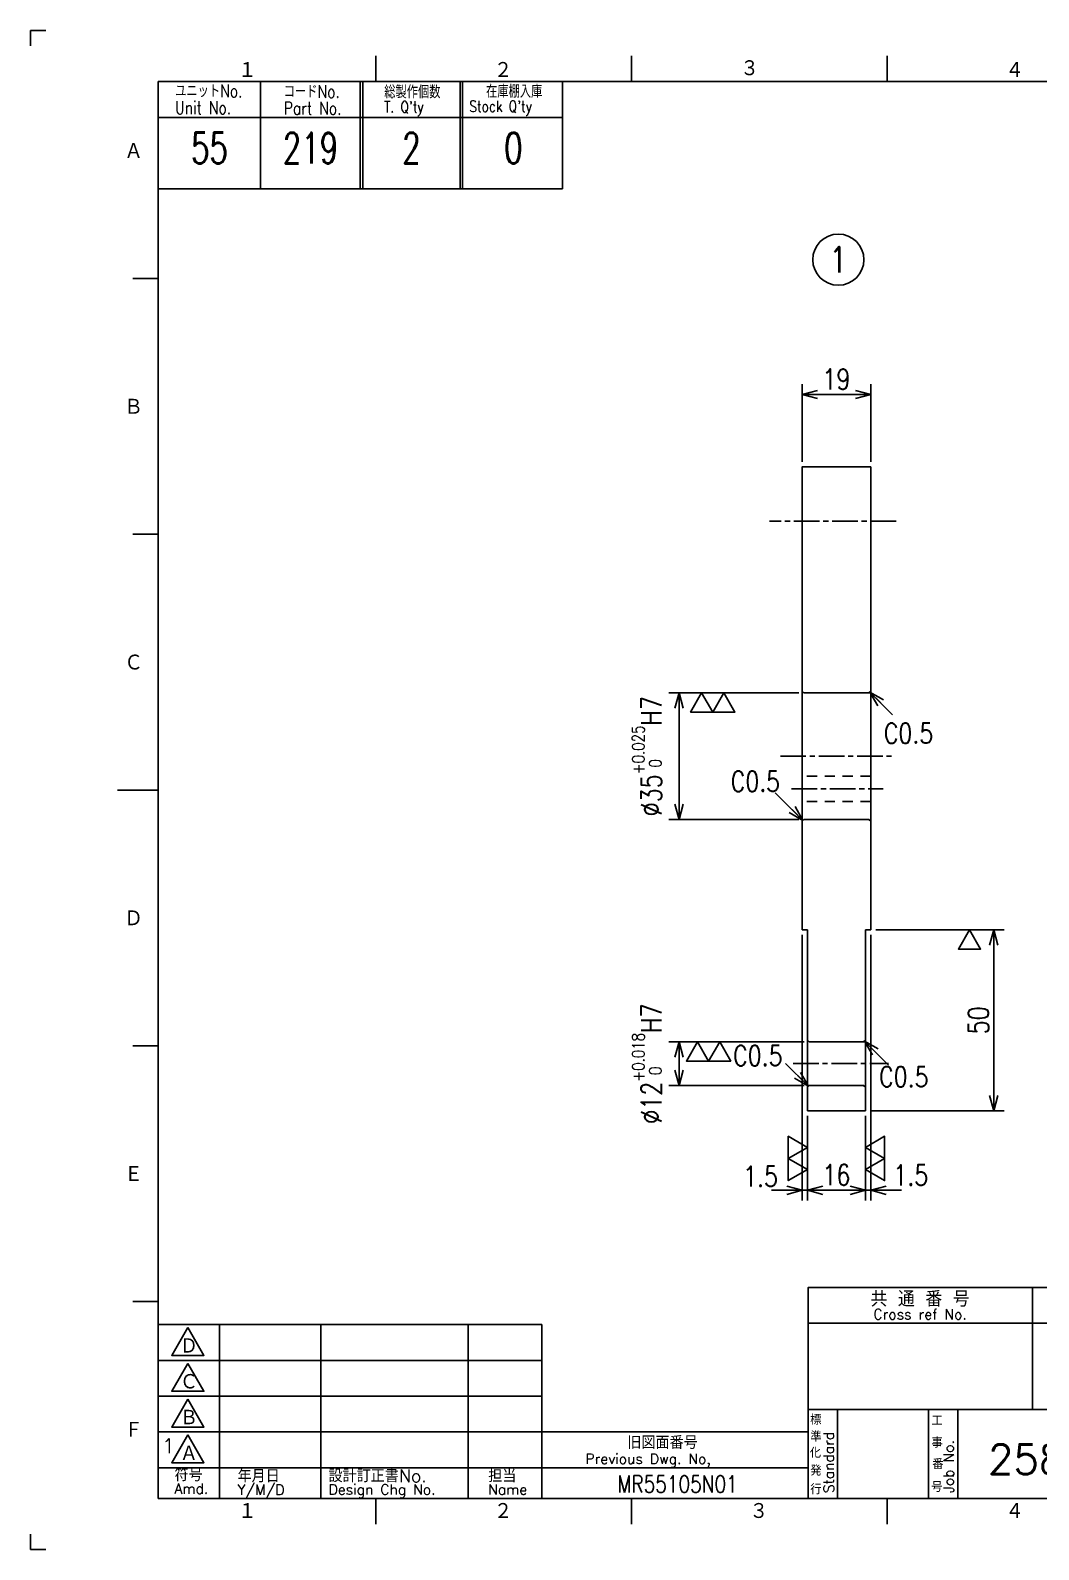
# Model space of a CAD drawing. Extents: x 0 to 594, y 0 to 420.
# Drawn here: x 0 to 278.7, y 0 to 420 of the extents above; entities that cross this region are included whole.
import ezdxf
from ezdxf.enums import TextEntityAlignment as Align

# ---------------------------------------------------------------- set-up
doc = ezdxf.new("R2010")
doc.units = 0
doc.header["$LTSCALE"] = 1.41421
doc.linetypes.add('GEN7A', pattern=[7.5, 5, -0.75, 1, -0.75])
doc.linetypes.add('HIDDEN2', pattern=[3.5, 2, -1.5])
doc.layers.get('0').update_dxf_attribs({"linetype": 'CONTINUOUS'})
doc.layers.get('DEFPOINTS').update_dxf_attribs({"linetype": 'CONTINUOUS'})
for name, color, linetype in [('2', 5, 'CONTINUOUS'), ('5', 3, 'CONTINUOUS'), ('6', 52, 'CONTINUOUS'), ('7A', 4, 'GEN7A'), ('8', 1, 'CONTINUOUS'), ('9', 3, 'HIDDEN2'), ('RAHM2', 1, 'CONTINUOUS')]:
    doc.layers.add(name, color=color, linetype=linetype)
doc.styles.add('DIMENSION', font='monotxt.shx', dxfattribs={"bigfont": 'bigfont.shx'})
doc.styles.get("Standard").update_dxf_attribs({"font": 'romans.shx', "width": 0.8, "bigfont": 'extfont.shx'})
doc.dimstyles.new('GEN-ISO', dxfattribs={"dimscale": 1.41421, "dimtxt": 4, "dimasz": 3, "dimexe": 2, "dimexo": 1, "dimgap": 1, "dimtad": 3, "dimdec": 3, "dimrnd": 0.001, "dimdsep": 46, "dimtxsty": 'Standard', "dimblk": 'OPEN30', "dimcen": 0, "dimclrt": 52, "dimadec": 0, "dimazin": 0, "dimtp": 0.1, "dimtm": 0.1, "dimtfac": 0.6, "dimtdec": 3, "dimtmove": 2, "dimatfit": 3, "dimldrblk": 'OPEN30', "dimfxl": 0, "dimarcsym": 0})

# ---------------------------------------------------------------- blocks, each defined once
blk = doc.blocks.new('1A3ﾌﾞﾋﾝ')
at = {"layer": 'RAHM2', "color": 5, "linetype": 'Continuous'}
for p, q in [((3, 297), (0, 297)), ((0, 297), (0, 294)), ((67.5, 292), (67.5, 287)), ((117.5, 292), (117.5, 287)), ((167.5, 292), (167.5, 287)), ((410, 287), (25, 287)), ((25, 287), (25, 10)), ((104, 266), (104, 287)), ((25, 266), (64.5, 266)), ((64.5, 266), (104, 266)), ((20, 248.5), (25, 248.5)), ((20, 198.5), (25, 198.5)), ((17, 148.5), (25, 148.5)), ((20, 98.5), (25, 98.5)), ((20, 48.5), (25, 48.5)), ((25, 10), (410, 10)), ((67.5, 5), (67.5, 10)), ((117.5, 5), (117.5, 10)), ((0, 3), (0, 0)), ((0, 0), (3, 0))]:
    blk.add_line(p, q, dxfattribs=at)
at = {"layer": 'RAHM2', "color": 7, "linetype": 'Continuous'}
for p, q in [((45, 287), (45, 266)), ((64.5, 287), (64.5, 266)), ((65, 287), (65, 266)), ((84, 287), (84, 266)), ((84.5, 287), (84.5, 266)), ((25, 280), (64.5, 280)), ((64.5, 280), (104, 280)), ((195.93, 51.26), (195.93, 27.42)), ((25, 44), (100, 44)), ((37, 44), (37, 10)), ((56.8, 44), (56.8, 10)), ((85.6, 44), (85.6, 10)), ((100, 10), (100, 44)), ((152.05, 44.26), (410, 44.26)), ((25, 37), (100, 37)), ((25, 30), (100, 30)), ((152.05, 27.42), (410, 27.42)), ((157.77, 27.42), (157.77, 10)), ((175.59, 27.42), (175.59, 10)), ((181.3, 27.42), (181.3, 10)), ((25, 23), (100, 23)), ((100, 23), (152.05, 23)), ((25, 16), (100, 16)), ((100, 16), (152.05, 16)), ((167.5, 5), (167.5, 10))]:
    blk.add_line(p, q, dxfattribs=at)
at = {"layer": 'RAHM2', "color": 5, "linetype": 'Continuous'}
blk.add_lwpolyline([(410, 51.26), (152.05, 51.26), (152.05, 10)], dxfattribs=at)
at = {"layer": 'RAHM2', "color": 7, "linetype": 'Continuous'}
for points in [[(30.79, 43.41), (27.65, 37.97), (33.92, 37.97)], [(30.79, 36.41), (27.65, 30.97), (33.92, 30.97)], [(30.79, 29.41), (27.65, 23.97), (33.92, 23.97)], [(30.79, 22.41), (27.65, 16.97), (33.92, 16.97)]]:
    blk.add_lwpolyline(points, close=True, dxfattribs=at)
at = {"layer": 'RAHM2', "color": 5, "linetype": 'Continuous'}
blk.add_text('３', height=3.31, dxfattribs=at).set_placement((140.6, 289.58), align=Align.MIDDLE)
for s, p in [('１', (40.6, 287.58)), ('２', (90.6, 287.58)), ('４', (190.6, 287.58)), ('Ａ', (18.36, 271.74)), ('Ｂ', (18.36, 221.74)), ('Ｃ', (18.36, 171.74)), ('Ｄ', (18.36, 121.74)), ('Ｅ', (18.36, 71.74)), ('Ｆ', (18.36, 21.74)), ('１', (40.6, 5.87)), ('２', (90.6, 5.87)), ('３', (140.6, 5.87)), ('４', (190.6, 5.87))]:
    blk.add_text(s, height=3.31, dxfattribs=at).set_placement(p)
at = {"layer": 'RAHM2', "color": 7, "linetype": 'Continuous', "width": 0.8}
for s, height, p in [('ユニットNo.', 2.5, (28.29, 283.92)), ('コードNo.', 2.5, (49.52, 283.81)), ('総製作個数', 2.5, (69.17, 283.72)), ('在庫棚入庫', 2.5, (89.08, 283.82)), ('Unit No.', 2.5, (28.29, 280.64)), ('Part No.', 2.5, (49.52, 280.53)), ("T. Q'ty", 2.2, (69.17, 280.96)), ("Stock Q'ty", 2.2, (85.8, 281.06))]:
    blk.add_text(s, height=height, dxfattribs=at).set_placement(p)
at = {"layer": 'RAHM2', "color": 7, "linetype": 'Continuous'}
for s, height, p in [('共 通 番 号', 3, (173.93, 49.14)), ('Cross ref No.', 2, (173.93, 46.01))]:
    blk.add_text(s, height=height, dxfattribs=at).set_placement(p, align=Align.MIDDLE)
for s, height, p in [('Ｄ', 3.2, (29.23, 38.2)), ('Ｃ', 3.2, (29.23, 31.2)), ('Ｂ', 3.2, (29.23, 24.2)), ('標', 2, (152.44, 24.43)), ('工', 2, (176.15, 24.24)), ('旧図面番号', 2.5, (116.71, 19.69)), ('準', 2, (152.47, 21.11)), ('事', 2, (176.17, 19.92)), ('Ａ', 3.2, (29.23, 17.2)), ('Previous Dwg. No,', 2, (108.5, 16.75)), ('化', 2, (152.37, 17.95)), ('番', 2, (176.31, 15.76)), ('符号', 2.5, (28.17, 13.37)), ('年月日', 2.5, (40.49, 13.14)), ('設計訂正書No.', 2.5, (58.29, 13.18)), ('担当', 2.5, (89.5, 13.18)), ('発', 2, (152.46, 14.47)), ('Amd.', 2, (28.17, 10.93)), ('Y/M/D', 2, (40.49, 10.7)), ('Design Chg No.', 2, (58.29, 10.75)), ('Name', 2, (89.5, 10.75)), ('行', 2, (152.46, 10.82)), ('号', 2, (176.11, 11.28))]:
    blk.add_text(s, height=height, dxfattribs=at).set_placement(p)
for s, p in [('Standard', (157.07, 11.05)), ('Job No.', (180.5, 11.05))]:
    blk.add_text(s, height=2, rotation=90, dxfattribs=at).set_placement(p)
at = {"layer": 'RAHM2', "color": 5, "linetype": 'Continuous', "width": 0.7}
for tag, p in [('HEADER3', (35, 274.01)), ('HEADER4', (54.75, 274)), ('HEADER15', (74.49, 274)), ('HEADER16', (94.43, 274))]:
    blk.add_attdef(tag, text='', height=6, dxfattribs=at).set_placement(p, align=Align.MIDDLE)
at = {"layer": 'RAHM2', "color": 7, "linetype": 'Continuous'}
blk.add_attdef('HEADER5', text='', height=2.5, dxfattribs=at).set_placement((63.69, 267.1), align=Align.BOTTOM_RIGHT)
for tag, height, width, p in [('HEADER25', 3.2, 0.63, (46.91, 40.38)), ('HEADER23', 3.33, 0.8, (71.4, 40.2)), ('HEADER24', 3.5, 0.8, (92.57, 40.22)), ('HEADER1', 5, 0.9, (359.12, 40.15)), ('HEADER7', 5, 0.8, (174.38, 35.8)), ('GEN-TITLE-SCA', 4, 0.85, (261.79, 35.85)), ('HEADER22', 3.2, 0.63, (46.91, 33.38)), ('HEADER20', 3.33, 0.8, (71.4, 33.2)), ('HEADER21', 3.5, 0.8, (92.57, 33.22)), ('HEADER2', 6, 0.9, (358.89, 31.68)), ('HEADER19', 3.2, 0.63, (46.91, 26.38)), ('HEADER17', 3.33, 0.8, (71.4, 26.2)), ('HEADER18', 3.5, 0.8, (92.57, 26.22)), ('HEADER11', 3.2, 0.63, (46.91, 19.38)), ('HEADER9', 3.33, 0.8, (71.4, 19.2)), ('HEADER10', 3.5, 0.8, (92.57, 19.22)), ('HEADER14', 3.31, 0.8, (126.54, 12.82))]:
    blk.add_attdef(tag, text='', height=height, dxfattribs=dict(at, width=width)).set_placement(p, align=Align.MIDDLE)
at = {"layer": 'RAHM2', "color": 7, "linetype": 'Continuous', "width": 0.8}
blk.add_attdef('GEN-TITLE-DAT', text='', height=3.5, dxfattribs=at).set_placement((275.35, 34.1), align=Align.BOTTOM_LEFT)
at = {"layer": 'RAHM2', "color": 7, "linetype": 'Continuous'}
for tag, p in [('HEADER27', (232.45, 36.09)), ('HEADER26', (247.07, 36.09))]:
    blk.add_attdef(tag, text='', height=4, dxfattribs=at).set_placement(p, align=Align.MIDDLE)
at = {"layer": 'RAHM2', "color": 5, "linetype": 'Continuous', "style": 'DIMENSION', "width": 1.2}
for tag, p in [('HEADER13', (213.56, 11.75)), ('HEADER12', (247.26, 11.72)), ('GEN-TITLE-DWG', (316.79, 11.74))]:
    blk.add_attdef(tag, text='', height=7.02, dxfattribs=at).set_placement(p, align=Align.BOTTOM_LEFT)
at = {"layer": 'RAHM2', "color": 5, "linetype": 'Continuous', "style": 'DIMENSION'}
blk.add_attdef('HEADER8', text='', height=7.02, dxfattribs=at).set_placement((408.58, 11.71), align=Align.BOTTOM_RIGHT)
at = {"layer": 'RAHM2', "color": 5, "linetype": 'Continuous'}
blk.add_attdef('HEADER6', text='', height=5.8, dxfattribs=at).set_placement((207.09, 13.03), align=Align.BOTTOM_RIGHT)
blk = doc.blocks.new('_Open30')
at = {"color": 0, "linetype": 'ByBlock', "lineweight": -2}
for p, q in [((-1, 0.268), (0, 0)), ((0, 0), (-1, -0.268)), ((0, 0), (-1, 0))]:
    blk.add_line(p, q, dxfattribs=at)
blk = doc.blocks.new('*D27')
at = {"layer": '5', "color": 0, "lineweight": -2}
for p, q in [((213.34, 300.77), (213.34, 322.18)), ((217.59, 319.36), (228.1, 319.36)), ((232.34, 300.77), (232.34, 322.18))]:
    blk.add_line(p, q, dxfattribs=at)
at = {"layer": 'DEFPOINTS', "color": 0}
for p in [(232.34, 319.36), (213.34, 299.35), (232.34, 299.35)]:
    blk.add_point(p, dxfattribs=at)
at = {"layer": '5', "color": 0, "lineweight": -2, "xscale": 4.24263, "yscale": 4.24263, "zscale": 4.24263, "rotation": 180}
blk.add_blockref('_Open30', (213.34, 319.36), dxfattribs=at)
at = {"layer": '5', "color": 0, "lineweight": -2, "xscale": 4.24263, "yscale": 4.24263, "zscale": 4.24263}
blk.add_blockref('_Open30', (232.34, 319.36), dxfattribs=at)
at = {"layer": '5', "color": 52, "insert": (222.84, 323.6), "char_height": 5.657, "attachment_point": 5}
blk.add_mtext('19', dxfattribs=at)
blk = doc.blocks.new('*D28')
at = {"layer": '5', "color": 0, "lineweight": -2}
for p, q in [((232.34, 169.94), (232.34, 96.53)), ((230.84, 119.94), (230.84, 96.53)), ((226.6, 99.35), (222.36, 99.35)), ((232.34, 99.35), (230.84, 99.35)), ((236.59, 99.35), (240.83, 99.35))]:
    blk.add_line(p, q, dxfattribs=at)
at = {"layer": 'DEFPOINTS', "color": 0}
for p in [(232.34, 171.35), (230.84, 121.35), (230.84, 99.35)]:
    blk.add_point(p, dxfattribs=at)
at = {"layer": '5', "color": 0, "lineweight": -2, "xscale": 4.24263, "yscale": 4.24263, "zscale": 4.24263}
blk.add_blockref('_Open30', (230.84, 99.35), dxfattribs=at)
at = {"layer": '5', "color": 0, "lineweight": -2, "xscale": 4.24263, "yscale": 4.24263, "zscale": 4.24263, "rotation": 180}
blk.add_blockref('_Open30', (232.34, 99.35), dxfattribs=at)
at = {"layer": '5', "color": 52, "insert": (243.38, 103.53), "char_height": 5.657, "attachment_point": 5}
blk.add_mtext('1.5', dxfattribs=at)
blk = doc.blocks.new('*D29')
at = {"layer": '5', "color": 0, "lineweight": -2}
for p, q in [((214.84, 119.94), (214.84, 96.53)), ((226.6, 99.35), (219.09, 99.35))]:
    blk.add_line(p, q, dxfattribs=at)
at = {"layer": 'DEFPOINTS', "color": 0}
for p in [(214.84, 121.35), (230.84, 121.35), (214.84, 99.35)]:
    blk.add_point(p, dxfattribs=at)
at = {"layer": '5', "color": 0, "lineweight": -2, "xscale": 4.24263, "yscale": 4.24263, "zscale": 4.24263, "rotation": 180}
blk.add_blockref('_Open30', (214.84, 99.35), dxfattribs=at)
at = {"layer": '5', "color": 0, "lineweight": -2, "xscale": 4.24263, "yscale": 4.24263, "zscale": 4.24263}
blk.add_blockref('_Open30', (230.84, 99.35), dxfattribs=at)
at = {"layer": '5', "color": 52, "insert": (222.84, 103.6), "char_height": 5.657, "attachment_point": 5}
blk.add_mtext('16', dxfattribs=at)
blk = doc.blocks.new('*D30')
at = {"layer": '5', "color": 0, "lineweight": -2}
for p, q in [((213.34, 169.94), (213.34, 96.53)), ((209.1, 99.35), (204.86, 99.35)), ((214.84, 99.35), (213.34, 99.35)), ((219.09, 99.35), (223.33, 99.35))]:
    blk.add_line(p, q, dxfattribs=at)
at = {"layer": 'DEFPOINTS', "color": 0}
for p in [(213.34, 171.35), (214.84, 121.35), (213.34, 99.35)]:
    blk.add_point(p, dxfattribs=at)
at = {"layer": '5', "color": 0, "lineweight": -2, "xscale": 4.24263, "yscale": 4.24263, "zscale": 4.24263}
blk.add_blockref('_Open30', (213.34, 99.35), dxfattribs=at)
at = {"layer": '5', "color": 0, "lineweight": -2, "xscale": 4.24263, "yscale": 4.24263, "zscale": 4.24263, "rotation": 180}
blk.add_blockref('_Open30', (214.84, 99.35), dxfattribs=at)
at = {"layer": '5', "color": 52, "insert": (201.86, 103.18), "char_height": 5.657, "attachment_point": 5}
blk.add_mtext('1.5', dxfattribs=at)
blk = doc.blocks.new('*D31')
at = {"layer": '5', "color": 0, "lineweight": -2}
for p, q in [((212.43, 236.85), (176.52, 236.85)), ((179.34, 232.61), (179.34, 206.1)), ((212.43, 201.85), (176.52, 201.85))]:
    blk.add_line(p, q, dxfattribs=at)
at = {"layer": 'DEFPOINTS', "color": 0}
for p in [(213.84, 236.85), (179.34, 201.85), (213.84, 201.85)]:
    blk.add_point(p, dxfattribs=at)
at = {"layer": '5', "color": 0, "lineweight": -2, "xscale": 4.24263, "yscale": 4.24263, "zscale": 4.24263}
for p, rotation in [((179.34, 236.85), 90), ((179.34, 201.85), 270)]:
    blk.add_blockref('_Open30', p, dxfattribs=dict(at, rotation=rotation))
at = {"layer": '5', "color": 52, "insert": (170.43, 219.35), "char_height": 5.6568, "attachment_point": 5, "rotation": 90}
blk.add_mtext('%%C35{\\H3.394104;\\S+0.025^  0;}H7', dxfattribs=at)
blk = doc.blocks.new('*D32')
at = {"layer": '5', "color": 0, "lineweight": -2}
for p, q in [((213.93, 140.35), (176.52, 140.35)), ((179.34, 136.11), (179.34, 132.6)), ((213.93, 128.35), (176.52, 128.35))]:
    blk.add_line(p, q, dxfattribs=at)
at = {"layer": 'DEFPOINTS', "color": 0}
for p in [(215.34, 140.35), (179.34, 128.35), (215.34, 128.35)]:
    blk.add_point(p, dxfattribs=at)
at = {"layer": '5', "color": 0, "lineweight": -2, "xscale": 4.24263, "yscale": 4.24263, "zscale": 4.24263}
for p, rotation in [((179.34, 140.35), 90), ((179.34, 128.35), 270)]:
    blk.add_blockref('_Open30', p, dxfattribs=dict(at, rotation=rotation))
at = {"layer": '5', "color": 52, "insert": (170.43, 134.35), "char_height": 5.6568, "attachment_point": 5, "rotation": 90}
blk.add_mtext('%%C12{\\H3.394104;\\S+0.018^  0;}H7', dxfattribs=at)
blk = doc.blocks.new('GENBALLOON1')
blk.add_circle((0, 0), 5)
at = {"flags": 1}
blk.add_attdef('GEN_PARENT', text='', height=2.5, dxfattribs=at).set_placement((0, 0), align=Align.MIDDLE)
blk.add_attdef('REF_NO', text='', height=3.5).set_placement((0, 0), align=Align.MIDDLE)
at = {"color": 7, "flags": 1}
for tag, p in [('5GENINF', (6.43, 0.96)), ('6GENINF', (6.43, 0.63)), ('7GENINF', (6.43, 0.3)), ('8GENINF', (6.43, -0.04)), ('9GENINF', (6.43, -0.37)), ('3GENINF', (6.43, -2.34)), ('4GENINF', (6.43, -2.67)), ('10GENINF', (6.43, -0.7)), ('11GENINF', (6.43, -1)), ('12GENINF', (6.43, -1.34)), ('13GENINF', (6.43, -1.67)), ('14GENINF', (6.43, -2)), ('15GENINF', (6.43, -3)), ('20GENINF', (6.43, -4.7)), ('21GENINF', (6.43, -5.04)), ('22GENINF', (6.43, -5.37)), ('16GENINF', (6.43, -3.34)), ('17GENINF', (6.43, -3.7)), ('18GENINF', (6.43, -4.04)), ('19GENINF', (6.43, -4.37))]:
    blk.add_attdef(tag, p, '', height=0.2, dxfattribs=at)
blk = doc.blocks.new('*D35')
at = {"layer": '5', "color": 0, "lineweight": -2}
for p, q in [((233.76, 171.35), (269.17, 171.35)), ((266.34, 125.6), (266.34, 167.11)), ((232.26, 121.35), (269.17, 121.35))]:
    blk.add_line(p, q, dxfattribs=at)
at = {"layer": 'DEFPOINTS', "color": 0}
for p in [(232.34, 171.35), (266.34, 171.35), (230.84, 121.35)]:
    blk.add_point(p, dxfattribs=at)
at = {"layer": '5', "color": 0, "lineweight": -2, "xscale": 4.24263, "yscale": 4.24263, "zscale": 4.24263}
for p, rotation in [((266.34, 171.35), 90), ((266.34, 121.35), 270)]:
    blk.add_blockref('_Open30', p, dxfattribs=dict(at, rotation=rotation))
at = {"layer": '5', "color": 52, "insert": (262.1, 146.35), "char_height": 5.657, "attachment_point": 5, "rotation": 90}
blk.add_mtext('50', dxfattribs=at)

msp = doc.modelspace()

# ---------------------------------------------------------------- linework, layer by layer
at = {"layer": '2'}
for p, q in [((213.8443, 236.8535), (213.3443, 237.3535)), ((213.8443, 236.8535), (231.8443, 236.8535)), ((231.8443, 236.8535), (232.3443, 237.3535)), ((213.8443, 201.8535), (213.3443, 201.3535)), ((231.8443, 201.8535), (213.8443, 201.8535)), ((231.8443, 201.8535), (232.3443, 201.3535)), ((213.3443, 171.3535), (214.8443, 171.3535)), ((214.8443, 171.3535), (214.8443, 121.3535)), ((232.3443, 171.3535), (230.8443, 171.3535)), ((230.8443, 171.3535), (230.8443, 121.3535)), ((214.8443, 140.8535), (215.3443, 140.3535)), ((215.3443, 140.3535), (230.3443, 140.3535)), ((230.8443, 140.8535), (230.3443, 140.3535)), ((214.8443, 127.8535), (215.3443, 128.3535)), ((230.3443, 128.3535), (215.3443, 128.3535)), ((230.8443, 127.8535), (230.3443, 128.3535))]:
    msp.add_line(p, q, dxfattribs=at)
for points in [[(232.3443, 171.3535), (232.3443, 299.3541), (213.3443, 299.3541), (213.3443, 171.3535)], [(214.8443, 121.3535), (230.8443, 121.3535)]]:
    msp.add_lwpolyline(points, dxfattribs=at)
at = {"layer": '7A'}
for p, q in [((239.3631, 284.354), (204.3631, 284.354)), ((207.3519, 219.3535), (239.0441, 219.3535)), ((210.4216, 210.3535), (235.7517, 210.3535)), ((210.8732, 134.3535), (237.2645, 134.3535))]:
    msp.add_line(p, q, dxfattribs=at)
at = {"layer": '8'}
for points in [[(185.5728, 236.8535), (188.6346, 231.5502), (182.5111, 231.5502), (185.5728, 236.8535)], [(191.6964, 236.8535), (194.7581, 231.5502), (188.6346, 231.5502), (191.6964, 236.8535)], [(259.6265, 171.3535), (262.6883, 166.0502), (256.5647, 166.0502), (259.6265, 171.3535)], [(184.4422, 140.3535), (187.504, 135.0502), (181.3804, 135.0502), (184.4422, 140.3535)], [(190.5657, 140.3535), (193.6275, 135.0502), (187.504, 135.0502), (190.5657, 140.3535)], [(214.8443, 111.2013), (209.541, 108.1395), (209.541, 114.2631), (214.8443, 111.2013)], [(230.8443, 111.2013), (236.1476, 108.1395), (236.1476, 114.2631), (230.8443, 111.2013)], [(214.8443, 105.0778), (209.541, 102.016), (209.541, 108.1395), (214.8443, 105.0778)], [(230.8443, 105.0778), (236.1476, 102.016), (236.1476, 108.1395), (230.8443, 105.0778)]]:
    msp.add_lwpolyline(points, close=True, dxfattribs=at)
at = {"layer": '9'}
for p, q in [((232.3443, 213.8535), (213.3443, 213.8535)), ((232.3443, 206.8535), (213.3443, 206.8535))]:
    msp.add_line(p, q, dxfattribs=at)

# ---------------------------------------------------------------- block references
at = {"layer": '2'}
ref = msp.add_blockref('1A3ﾌﾞﾋﾝ', (0, 0), dxfattribs=dict(at, xscale=1.41421, yscale=1.41421, zscale=1.41421))
ref.add_attrib('HEADER3', '55', dxfattribs={"layer": 'RAHM2', "color": 5, "linetype": 'Continuous', "height": 8.48526, "width": 0.7}).set_placement((49.5029, 387.5034), align=Align.MIDDLE)
ref.add_attrib('HEADER4', '219', dxfattribs={"layer": 'RAHM2', "color": 5, "linetype": 'Continuous', "height": 8.48526, "width": 0.7}).set_placement((77.4336, 387.4936), align=Align.MIDDLE)
ref.add_attrib('HEADER6', '2581', dxfattribs={"layer": 'RAHM2', "color": 5, "linetype": 'Continuous', "height": 8.20242}).set_placement((292.8664, 18.4213), align=Align.BOTTOM_RIGHT)
ref.add_attrib('HEADER14', 'MR55105N01', dxfattribs={"layer": 'RAHM2', "color": 7, "linetype": 'Continuous', "height": 4.68245, "width": 0.8}).set_placement((178.9493, 18.1237), align=Align.MIDDLE)
ref.add_attrib('HEADER15', '2', dxfattribs={"layer": 'RAHM2', "color": 5, "linetype": 'Continuous', "height": 8.4853, "width": 0.7}).set_placement((105.3431, 387.4936), align=Align.MIDDLE)
ref.add_attrib('HEADER16', '0', dxfattribs={"layer": 'RAHM2', "color": 5, "linetype": 'Continuous', "height": 8.4853, "width": 0.7}).set_placement((133.5448, 387.4936), align=Align.MIDDLE)
at = {"layer": '5'}
ref = msp.add_blockref('GENBALLOON1', (223.3601, 356.626), dxfattribs=dict(at, xscale=1.41421, yscale=1.41421, zscale=1.41421))
ref.add_attrib('REF_NO', '1', dxfattribs={"color": 7, "height": 7.071, "width": 0.9}).set_placement((223.3601, 356.626), align=Align.MIDDLE_CENTER)

# ---------------------------------------------------------------- texts
at = {"layer": '6', "width": 0.8}
for p in [(235.9613, 222.9184), (193.6217, 209.571), (194.2954, 133.7443), (234.6532, 127.9145)]:
    msp.add_text('C0.5', height=5.6, dxfattribs=at).set_placement(p)
at = {"layer": '6'}
msp.add_text('1', height=4, dxfattribs=at).set_placement((36.4604, 26.6787))

# ---------------------------------------------------------------- dimensions: what is measured, and where the dimension line sits
at = {"layer": '5'}
for base, p1, p2, override, picture, middle in [((232.3443, 319.3555), (213.3443, 299.3541), (232.3443, 299.3541), {"dimrnd": 0.1}, '*D27', (222.8443, 323.5981)), ((214.8443, 99.3535), (230.8443, 121.3535), (214.8443, 121.3535), {"dimrnd": 0.1, "dimse1": 1}, '*D29', (222.8443, 103.5961))]:
    dim = msp.add_linear_dim(base=base, p1=p1, p2=p2, dimstyle='GEN-ISO', override=override, dxfattribs=at)
    dim.commit()
    dim.dimension.update_dxf_attribs({"geometry": picture, "text_midpoint": middle})
for base, p1, p2, override, picture, middle in [((179.3443, 201.8535), (213.8443, 236.8535), (213.8443, 201.8535), {"dimrnd": 0.1, "dimtol": 1, "dimtp": 0.025, "dimtm": 0}, '*D31', (170.4348, 219.3535)), ((179.3443, 128.3535), (215.3443, 140.3535), (215.3443, 128.3535), {"dimrnd": 0.1, "dimtol": 1, "dimtp": 0.018, "dimtm": 0}, '*D32', (170.4348, 134.3535))]:
    dim = msp.add_linear_dim(base=base, p1=p1, p2=p2, angle=90, text='%%C<>H7', dimstyle='GEN-ISO', override=override, dxfattribs=at)
    dim.commit()
    dim.dimension.update_dxf_attribs({"geometry": picture, "text_midpoint": middle})
for base, p1, p2, override, picture, middle in [((213.3443, 99.3535), (214.8443, 121.3535), (213.3443, 171.3535), {"dimrnd": 0.1, "dimse1": 1}, '*D30', (201.8556, 103.181)), ((230.8443, 99.3535), (232.3443, 171.3535), (230.8443, 121.3535), {"dimrnd": 0.1}, '*D28', (243.3842, 103.5342))]:
    dim = msp.add_linear_dim(base=base, p1=p1, p2=p2, dimstyle='GEN-ISO', override=override, dxfattribs=at)
    dim.commit()
    dim.dimension.update_dxf_attribs({"geometry": picture, "text_midpoint": middle, "dimtype": 160})
dim = msp.add_linear_dim(base=(266.3443, 171.3535), p1=(230.8443, 121.3535), p2=(232.3443, 171.3535), angle=90, dimstyle='GEN-ISO', override={"dimrnd": 0.1}, dxfattribs=at)
dim.commit()
dim.dimension.update_dxf_attribs({"geometry": '*D35', "text_midpoint": (262.1017, 146.3535)})

# ---------------------------------------------------------------- leaders
for points in [[(232.0943, 237.1035), (238.3685, 230.8293)], [(213.5943, 201.6035), (205.9466, 209.2512)], [(230.5943, 140.6035), (237.2419, 133.9559)], [(215.0943, 128.1035), (208.785, 134.4128)]]:
    msp.add_leader(points, dimstyle='GEN-ISO', override={"dimrnd": 0.1, "dimtol": 1, "dimtp": 0.025, "dimtm": 0}, dxfattribs=at)

doc.saveas('drawing.dxf')
